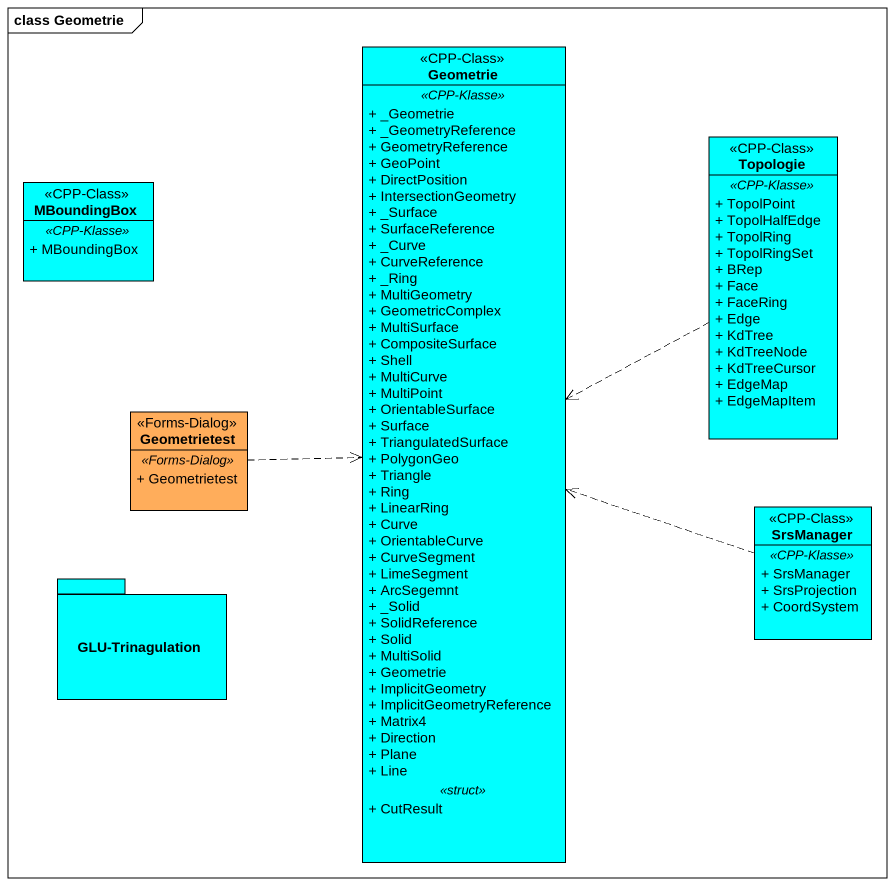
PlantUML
@startuml
mainframe class Geometrie
hide circle
hide empty members
skinparam classAttributeIconSize 0
class Geometrie <<CPP-Class>> #00FFFF {
  .. <<CPP-Klasse>> ..
  + _Geometrie
  + _GeometryReference
  + GeometryReference
  + GeoPoint
  + DirectPosition
  + IntersectionGeometry
  + _Surface
  + SurfaceReference
  + _Curve
  + CurveReference
  + _Ring
  + MultiGeometry
  + GeometricComplex
  + MultiSurface
  + CompositeSurface
  + Shell
  + MultiCurve
  + MultiPoint
  + OrientableSurface
  + Surface
  + TriangulatedSurface
  + PolygonGeo
  + Triangle
  + Ring
  + LinearRing
  + Curve
  + OrientableCurve
  + CurveSegment
  + LimeSegment
  + ArcSegemnt
  + _Solid
  + SolidReference
  + Solid
  + MultiSolid
  + Geometrie
  + ImplicitGeometry
  + ImplicitGeometryReference
  + Matrix4
  + Direction
  + Plane
  + Line
  .. <<struct>> ..
  + CutResult
}
class MBoundingBox <<CPP-Class>> #00FFFF {
  .. <<CPP-Klasse>> ..
  + MBoundingBox
}
class Topologie <<CPP-Class>> #00FFFF {
  .. <<CPP-Klasse>> ..
  + TopolPoint
  + TopolHalfEdge
  + TopolRing
  + TopolRingSet
  + BRep
  + Face
  + FaceRing
  + Edge
  + KdTree
  + KdTreeNode
  + KdTreeCursor
  + EdgeMap
  + EdgeMapItem
}
class Geometrietest <<Forms-Dialog>> #FFAD5B {
  .. <<Forms-Dialog>> ..
  + Geometrietest
}
class SrsManager <<CPP-Class>> #00FFFF {
  .. <<CPP-Klasse>> ..
  + SrsManager
  + SrsProjection
  + CoordSystem
}
package "GLU-Trinagulation" as GLU_Trinagulation #00FFFF {
}
Topologie .left.> Geometrie
Geometrietest .right.> Geometrie
SrsManager .left.> Geometrie
@enduml
